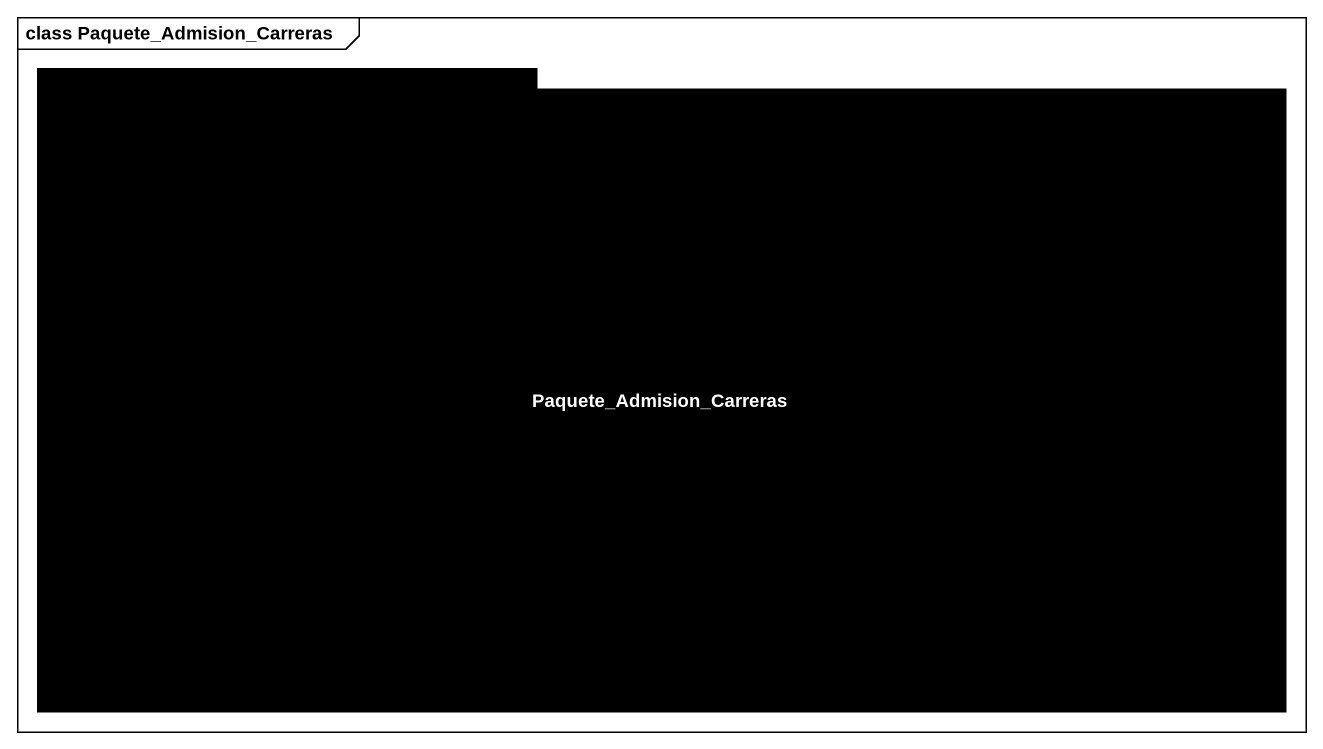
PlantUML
@startuml
mainframe class Paquete_Admision_Carreras
package Paquete_Admision_Carreras #000000 {
}
@enduml
